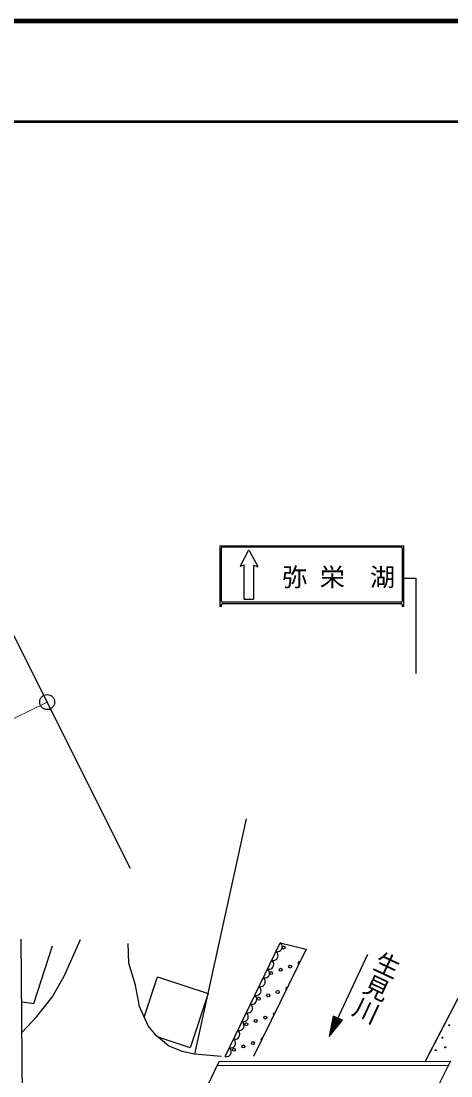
# Model space of a CAD drawing. Units: millimetres, scale not verified. Extents: x 40000 to 680000, y 20000 to 380000.
# Drawn here: x 465262 to 508071, y 274952 to 380000 of the extents above; entities that cross this region are included whole.
import ezdxf
from ezdxf.enums import TextEntityAlignment as Align

# ---------------------------------------------------------------- set-up
doc = ezdxf.new("R2010")
doc.units = ezdxf.units.MM
doc.header["$LTSCALE"] = 1000
doc.linetypes.add('CHAIN', pattern=[18.5, 12, -1.5, 3.5, -1.5])
for name, color, linetype, lineweight in [('M-BGD', 7, 'Continuous', 25), ('M-BMK', 2, 'CHAIN', 13), ('M-STR-STR1', 1, 'Continuous', 25), ('M-TTL', 2, 'Continuous', 140), ('M-TTL-LINE', 7, 'Continuous', 50)]:
    doc.layers.add(name, color=color, linetype=linetype, lineweight=lineweight)
doc.styles.add('@ＭＳ ゴシック', font='')
doc.styles.add('ＭＳ ゴシック', font='')
doc.styles.get('@ＭＳ ゴシック').set_extended_font_data('@MS Gothic')
doc.styles.get('ＭＳ ゴシック').set_extended_font_data('MS Gothic')

# ---------------------------------------------------------------- blocks, each defined once
blk = doc.blocks.new('BUHIN135')
at = {"color": 7, "linetype": 'Continuous', "lineweight": 25}
blk.add_lwpolyline([(-425, -232), (-340, -312), (-244, -367), (-110, -416), (11, -416), (129, -393), (261, -321), (343, -235), (409, -133), (441, 6), (445, 115), (425, 232)], dxfattribs=at)
blk = doc.blocks.new('BUHIN1')
at = {"color": 7, "linetype": 'Continuous', "lineweight": 25}
for radius in [746, 22.5]:
    blk.add_circle((0, 0), radius, dxfattribs=at)

msp = doc.modelspace()

# ---------------------------------------------------------------- linework, layer by layer
at = {"layer": 'M-BGD'}
for p, q in [((467859, 312187), (451607, 344641)), ((485104, 321668), (485104, 327758)), ((485104, 327758), (503344, 327758)), ((503344, 327758), (503344, 321668)), ((485224, 322238), (485224, 327518)), ((485344, 327638), (503104, 327638)), ((487100, 325761), (487922, 327276)), ((487979, 327276), (488849, 325688)), ((503224, 327518), (503224, 322238)), ((487449, 325804), (487137, 325714)), ((487490, 322416), (487490, 325773)), ((488409, 325760), (488409, 322416)), ((488808, 325643), (488454, 325790)), ((503344, 324515), (504579, 324515)), ((504579, 324515), (504579, 315026)), ((485224, 321668), (485224, 321878)), ((503104, 322118), (485344, 322118)), ((485344, 321998), (503104, 321998)), ((487490, 322416), (488409, 322416)), ((503224, 321878), (503224, 321668)), ((476164, 295604), (467859, 312187)), ((482560, 277130), (487727, 300547)), ((465410, 272687), (465265, 288586)), ((466519, 282153), (468393, 287912)), ((469536, 284895), (471181, 288552)), ((475989, 286184), (475920, 288134)), ((485572, 276877), (491071, 288209)), ((491071, 288209), (493647, 287583)), ((505544, 276423), (511540, 288014)), ((505852, 277019), (511540, 288014)), ((493647, 287583), (488426, 276897)), ((499775, 287057), (495958, 278891)), ((476651, 283991), (475989, 286184)), ((468347, 282793), (469536, 284895)), ((477536, 280795), (478863, 284811)), ((478863, 284811), (483888, 283151)), ((477069, 281867), (476651, 283991)), ((466839, 280873), (468347, 282793)), ((483888, 283151), (482105, 277751)), ((465353, 282336), (466519, 282153)), ((477904, 279953), (477069, 281867)), ((465381, 279319), (466839, 280873)), ((478740, 278943), (477904, 279953)), ((479958, 277934), (478740, 278943)), ((482105, 277751), (478902, 278809)), ((481316, 277377), (479958, 277934)), ((482534, 277133), (481316, 277377)), ((485198, 276874), (482534, 277133))]:
    msp.add_line(p, q, dxfattribs=at)
for points in [[(495958, 278891), (497258, 280491), (496352, 280915)], [(496132, 279263), (496435, 280738), (497069, 280442)], [(496217, 279444), (496471, 280638), (496970, 280405)], [(496304, 279630), (496508, 280539), (496870, 280369)], [(496388, 279811), (496544, 280439), (496770, 280333)]]:
    msp.add_lwpolyline(points, close=True, dxfattribs=at)
for points in [[(496045, 279077), (496399, 280838), (497169, 280478), (496047, 279081)], [(496625, 280318), (496475, 279996), (496580, 280339), (496671, 280297), (496475, 279996)]]:
    msp.add_lwpolyline(points, dxfattribs=at)
for centre, radius in [((491398, 287737), 149), ((492053, 285847), 149), ((490163, 285192), 149), ((491108, 285520), 149), ((488928, 282648), 149), ((489873, 282975), 149), ((490818, 283303), 149), ((488638, 280430), 149), ((489583, 280758), 149), ((487694, 280103), 149), ((507887, 280002), 49.8), ((507888, 280002), 49.8), ((507220, 278755), 49.8), ((507221, 278755), 49.8), ((486459, 277558), 149), ((487404, 277886), 149), ((488349, 278213), 149), ((506554, 277508), 49.8), ((506554, 277508), 49.8), ((507511, 277798), 49.8), ((507511, 277798), 49.8)]:
    msp.add_circle(centre, radius, dxfattribs=at)
for centre, radius, start, end in [((485344, 327518), 120, 90, 180), ((487951, 327260), 32.4, 28.71979, 151.50226), ((503104, 327518), 120, 0, 90), ((487128, 325745), 32.4, 151.50226, 286.11285), ((487458, 325773), 32.4, 0, 106.11285), ((488441, 325760), 32.4, 67.39017, 180), ((488820, 325673), 32.4, 247.39014, 28.71979), ((485344, 322238), 120, 180, 270), ((485344, 321878), 120, 90, 180), ((503104, 322238), 120, 270, 0), ((503104, 321878), 120, 0, 90), ((492998, 286175), 149, 77.57842, 230.34544), ((491763, 283630), 149, 80.60354, 227.32032), ((490528, 281085), 149, 83.67723, 224.24663), ((489293, 278541), 149, 86.81126, 221.11261)]:
    msp.add_arc(centre, radius, start, end, dxfattribs=at)
at = {"layer": 'M-BMK'}
msp.add_line((467859, 312187), (426396, 291779), dxfattribs=at)
at = {"layer": 'M-STR-STR1'}
for p, q in [((481199, 268568), (484999, 276400)), ((484999, 276400), (508014, 276425)), ((508014, 276425), (504176, 268642)), ((484805, 276000), (507817, 276025))]:
    msp.add_line(p, q, dxfattribs=at)
at = {"layer": 'M-TTL'}
msp.add_line((680000, 380000), (40000, 380000), dxfattribs=at)
at = {"layer": 'M-TTL-LINE'}
msp.add_line((40000, 370000), (680000, 370000), dxfattribs=at)

# ---------------------------------------------------------------- block references
at = {"layer": 'M-BGD'}
for name, p, rotation in [('BUHIN1', (467859, 312187), 87.77126), ('BUHIN135', (490860, 287773), 35.5247), ('BUHIN135', (490437, 286902), 35.5247), ('BUHIN135', (490014, 286030), 35.5247), ('BUHIN135', (489168, 284287), 35.5247), ('BUHIN135', (489591, 285158), 35.5247), ('BUHIN135', (488745, 283415), 35.5247), ('BUHIN135', (488322, 282543), 35.5247), ('BUHIN135', (487899, 281671), 35.5247), ('BUHIN135', (487476, 280800), 35.5247), ('BUHIN135', (486630, 279056), 35.5247), ('BUHIN135', (487053, 279928), 35.5247), ('BUHIN135', (486207, 278184), 35.5247), ('BUHIN135', (485784, 277313), 35.5247)]:
    msp.add_blockref(name, p, dxfattribs=dict(at, rotation=rotation))

# ---------------------------------------------------------------- texts
at = {"layer": 'M-BGD', "style": 'ＭＳ ゴシック'}
msp.add_text('弥 栄\u3000湖', height=1833, dxfattribs=at).set_placement((491258, 323159), align=Align.BOTTOM_LEFT)
at = {"layer": 'M-BGD', "style": '@ＭＳ ゴシック'}
msp.add_text('生見川', height=1833, rotation=244.9, dxfattribs=at).set_placement((500935, 287768), align=Align.BOTTOM_LEFT)

doc.saveas('drawing.dxf')
